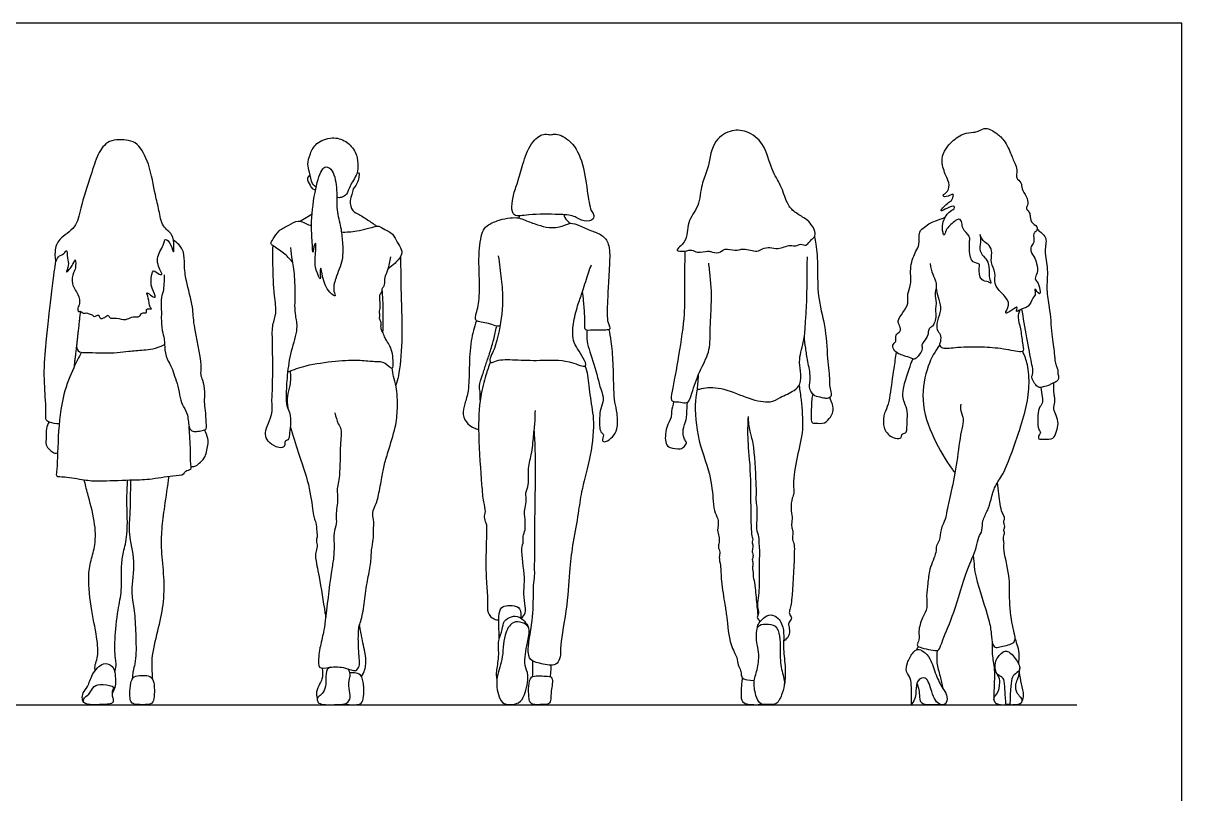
# Model space of a CAD drawing. Header units: millimetres. Extents: x 42.4 to 67, y 0.8 to 10.7.
# Drawn here: x 54.33 to 57.697, y 8.45 to 10.691 of the extents above; entities that cross this region are included whole.
import ezdxf

# ---------------------------------------------------------------- set-up
doc = ezdxf.new("R2010")
doc.units = ezdxf.units.MM
for name, color, linetype, true_color in [('AG-DIAGRAM', 7, 'Continuous', 0xfecc66), ('AG-PEOPLE', 7, 'Continuous', 0x66ccff), ('X-VPRT', 6, 'Continuous', 0xff00ff)]:
    doc.layers.add(name, color=color, linetype=linetype, true_color=true_color)

msp = doc.modelspace()

# ---------------------------------------------------------------- linework, layer by layer
at = {"layer": 'AG-DIAGRAM'}
msp.add_line((51.2959, 8.7096), (57.3919, 8.7096), dxfattribs=at)
at = {"layer": 'AG-PEOPLE'}
for points, knots in [([(56.2301, 10.0309), (56.2288, 10.035), (56.2629, 10.0548), (56.2557, 10.1142), (56.2967, 10.1572), (56.2985, 10.2236), (56.3216, 10.2631), (56.3292, 10.3447), (56.3823, 10.3818), (56.4334, 10.3796), (56.4867, 10.3418), (56.502, 10.2636), (56.5328, 10.2214), (56.5475, 10.1692), (56.5664, 10.1431), (56.599, 10.1254), (56.6173, 10.1115), (56.6324, 10.0862), (56.6303, 10.0696), (56.6233, 10.0641), (56.615, 10.0566), (56.6053, 10.0415), (56.5894, 10.0516), (56.5751, 10.0401), (56.5584, 10.0488), (56.5227, 10.0307), (56.5007, 10.0417), (56.4773, 10.0354), (56.4625, 10.0238), (56.4221, 10.0384), (56.3994, 10.0266), (56.3682, 10.0398), (56.3531, 10.0186), (56.3271, 10.0272), (56.3192, 10.0289), (56.288, 10.0212), (56.2728, 10.0341), (56.255, 10.027), (56.2311, 10.0275), (56.2301, 10.0309)], [0, 0, 0, 0, 0.321923, 0.749577, 1.176935, 1.623799, 2.011678, 2.511975, 2.944942, 3.335922, 3.776643, 4.274204, 4.689877, 5.099466, 5.420434, 5.75834, 6.036239, 6.337997, 6.556653, 6.717865, 6.912143, 7.131597, 7.349034, 7.570759, 7.802119, 8.146998, 8.422947, 8.689268, 8.92803, 9.282154, 9.568535, 9.871777, 10.134379, 10.408962, 10.582771, 10.891222, 11.12903, 11.384041, 11.654914, 11.654914, 11.654914, 11.654914]), ([(57.0911, 10.3737), (57.0833, 10.3728), (57.059, 10.3723), (57.0243, 10.3436), (57.0058, 10.3192), (56.9958, 10.2886), (57.0104, 10.2472), (57.0214, 10.2281), (57.0204, 10.2008), (56.9977, 10.1904), (57.0125, 10.1827), (57.0365, 10.2012), (57.0305, 10.1762), (57.0182, 10.1693), (57.0058, 10.1594), (56.991, 10.1394), (57.0159, 10.1538), (57.0368, 10.1621), (57.036, 10.1488), (57.0171, 10.1439), (56.9987, 10.109), (57.0017, 10.0846), (57.0065, 10.0696), (57.0117, 10.0919), (57.0213, 10.1015), (57.0494, 10.1282), (57.0596, 10.1096), (57.0568, 10.0925), (57.0816, 10.0725), (57.0799, 10.0571), (57.0784, 10.0287), (57.0846, 9.9933), (57.111, 9.9929), (57.1069, 9.9793), (57.1092, 9.9387), (57.1338, 9.9414), (57.1454, 9.9303), (57.1349, 9.9522), (57.1378, 9.9664), (57.1356, 9.9984), (57.1202, 10.012), (57.1047, 10.0344), (57.1149, 10.0575), (57.1074, 10.0854), (57.1183, 10.0547), (57.1387, 10.047), (57.1472, 10.0225), (57.1387, 9.9938), (57.1586, 9.966), (57.148, 9.9332), (57.1708, 9.9082), (57.1821, 9.8972), (57.2012, 9.8731), (57.176, 9.8404), (57.2031, 9.8555), (57.2226, 9.8713), (57.2123, 9.8477), (57.2285, 9.8609), (57.2531, 9.8629), (57.2622, 9.8926), (57.2741, 9.9018), (57.2653, 9.9277), (57.2855, 9.8953), (57.285, 9.9185), (57.2777, 9.9385), (57.2677, 9.9483), (57.2793, 9.9654), (57.2757, 9.9917), (57.268, 10.0124), (57.2581, 10.0233), (57.256, 10.0427), (57.2704, 10.0522), (57.2625, 10.081), (57.2755, 10.0852), (57.2784, 10.101), (57.2561, 10.1113), (57.2563, 10.1318), (57.2535, 10.143), (57.2417, 10.1516), (57.2518, 10.1656), (57.2462, 10.1879), (57.2293, 10.2081), (57.2332, 10.2281), (57.2128, 10.2398), (57.2185, 10.2558), (57.216, 10.2738), (57.2064, 10.2944), (57.2008, 10.3088), (57.1824, 10.3525), (57.1568, 10.3714), (57.1401, 10.3828), (57.1218, 10.3865), (57.105, 10.3763), (57.0966, 10.3743), (57.0911, 10.3737)], [0, 0, 0, 0, 0.314875, 0.695734, 1.012391, 1.329235, 1.700932, 1.975433, 2.25901, 2.498859, 2.671048, 2.935217, 3.152745, 3.372352, 3.615505, 3.832554, 4.087606, 4.343988, 4.490463, 4.729799, 5.081719, 5.375826, 5.537446, 5.759214, 6.001264, 6.323568, 6.532693, 6.769706, 7.07358, 7.288804, 7.598975, 7.925807, 8.172012, 8.361147, 8.700466, 8.961218, 9.124086, 9.351242, 9.589698, 9.900274, 10.160488, 10.441955, 10.736853, 10.96356, 11.213864, 11.48831, 11.761309, 12.066497, 12.385641, 12.706545, 13.020705, 13.258457, 13.558447, 13.842688, 14.098112, 14.334784, 14.526356, 14.721214, 15.007539, 15.307756, 15.533229, 15.738507, 15.987074, 16.182554, 16.464439, 16.657348, 16.896203, 17.191931, 17.459217, 17.678377, 17.911663, 18.13404, 18.419637, 18.606633, 18.803006, 19.067459, 19.31568, 19.509585, 19.703259, 19.916244, 20.184907, 20.474997, 20.716447, 20.965603, 21.181222, 21.426985, 21.693545, 21.925484, 22.313535, 22.639584, 22.893024, 23.13117, 23.376357, 23.593496, 23.593496, 23.593496, 23.593496]), ([(54.4251, 9.9988), (54.4231, 9.9986), (54.4199, 10.0319), (54.4317, 10.065), (54.4868, 10.096), (54.4946, 10.154), (54.527, 10.2485), (54.5442, 10.3076), (54.5757, 10.3549), (54.636, 10.3512), (54.665, 10.3415), (54.699, 10.2803), (54.7124, 10.1928), (54.7251, 10.1487), (54.7316, 10.0984), (54.7658, 10.0789), (54.7676, 10.0457), (54.7683, 10.0165), (54.7603, 10.0468), (54.7413, 10.0702), (54.739, 10.0416), (54.7112, 10.0084), (54.729, 9.9684), (54.7355, 9.9605), (54.7236, 9.9582), (54.7045, 9.9824), (54.7008, 9.9381), (54.7023, 9.9207), (54.7184, 9.8904), (54.7041, 9.8965), (54.6842, 9.913), (54.6961, 9.8901), (54.695, 9.8662), (54.7075, 9.8578), (54.6825, 9.8633), (54.6932, 9.8449), (54.672, 9.8519), (54.6705, 9.8349), (54.6481, 9.8389), (54.6331, 9.8304), (54.6214, 9.8284), (54.5945, 9.8357), (54.5815, 9.8312), (54.5772, 9.8459), (54.5678, 9.8339), (54.551, 9.8301), (54.5507, 9.8449), (54.5419, 9.8389), (54.5336, 9.8372), (54.5305, 9.8442), (54.5241, 9.8442), (54.5135, 9.8503), (54.504, 9.8451), (54.4964, 9.856), (54.4887, 9.8492), (54.4876, 9.8644), (54.4959, 9.8751), (54.4908, 9.9043), (54.4674, 9.9305), (54.4749, 9.9668), (54.4831, 9.9762), (54.4823, 10.0116), (54.4758, 9.9887), (54.4488, 9.9554), (54.4644, 9.9896), (54.4574, 10.0047), (54.4571, 10.0387), (54.4491, 10.0165), (54.4301, 10.0163), (54.4265, 9.9989), (54.4251, 9.9988)], [0, 0, 0, 0, 0.302258, 0.65577, 1.083782, 1.515975, 2.088955, 2.547217, 2.952913, 3.374132, 3.681423, 4.14629, 4.69028, 5.085588, 5.476423, 5.814523, 6.148875, 6.382094, 6.646838, 6.918018, 7.158804, 7.536806, 7.898321, 8.044666, 8.207061, 8.458355, 8.770487, 9.053776, 9.337225, 9.508249, 9.751048, 9.973938, 10.272152, 10.415978, 10.630672, 10.807733, 11.01489, 11.208039, 11.459463, 11.694781, 11.89145, 12.192527, 12.388657, 12.56078, 12.754051, 12.968026, 13.13833, 13.295797, 13.455624, 13.595243, 13.734215, 13.929015, 14.101551, 14.284806, 14.42031, 14.604119, 14.816534, 15.112981, 15.452879, 15.777537, 16.000658, 16.275741, 16.491279, 16.801337, 17.054512, 17.325248, 17.592717, 17.788905, 18.036435, 18.253537, 18.253537, 18.253537, 18.253537]), ([(55.1811, 10.2142), (55.1773, 10.217), (55.168, 10.2227), (55.1624, 10.2587), (55.1544, 10.2803), (55.1639, 10.3125), (55.1798, 10.3445), (55.2277, 10.362), (55.269, 10.3503), (55.2978, 10.3171), (55.3034, 10.2829), (55.3025, 10.252), (55.2776, 10.218), (55.2724, 10.1926), (55.2547, 10.1828), (55.2453, 10.1833), (55.2409, 10.1843)], [0, 0, 0, 0, 0.21766, 0.553555, 0.833058, 1.153878, 1.492072, 1.884398, 2.252229, 2.621204, 2.952452, 3.266673, 3.634383, 3.921993, 4.161932, 4.372147, 4.372147, 4.372147, 4.372147]), ([(55.8632, 10.3664), (55.8586, 10.3663), (55.8436, 10.3728), (55.805, 10.3478), (55.7833, 10.2885), (55.7697, 10.2352), (55.7545, 10.1955), (55.7482, 10.1594), (55.753, 10.1253), (55.8035, 10.1367), (55.8847, 10.1349), (55.9293, 10.1331), (55.9574, 10.1115), (55.9892, 10.1182), (55.9881, 10.1362), (55.9771, 10.1466), (55.9681, 10.2086), (55.9572, 10.2905), (55.922, 10.3536), (55.8751, 10.372), (55.8668, 10.3665), (55.8632, 10.3664)], [0, 0, 0, 0, 0.240725, 0.606012, 1.06351, 1.492181, 1.865499, 2.21006, 2.484908, 2.8483, 3.375176, 3.756479, 4.088143, 4.38057, 4.586025, 4.796368, 5.235924, 5.772616, 6.256177, 6.63347, 6.827504, 6.827504, 6.827504, 6.827504]), ([(55.2099, 10.2733), (55.205, 10.2731), (55.193, 10.2618), (55.1751, 10.1962), (55.1652, 10.1044), (55.1705, 10.0539), (55.171, 10.0132), (55.1745, 10.0463), (55.1826, 10.0562), (55.1775, 10.0054), (55.1774, 9.9783), (55.1978, 9.9324), (55.1906, 9.9734), (55.1963, 9.9833), (55.1982, 9.95), (55.2147, 9.9103), (55.2411, 9.8922), (55.2289, 9.9144), (55.2369, 9.9506), (55.2608, 10.0023), (55.2576, 10.0541), (55.254, 10.0976), (55.2384, 10.1487), (55.2432, 10.2033), (55.2337, 10.2615), (55.2155, 10.2735), (55.2099, 10.2733)], [0, 0, 0, 0, 0.231441, 0.700657, 1.261047, 1.693474, 1.957194, 2.222286, 2.356552, 2.716391, 3.072995, 3.371731, 3.662868, 3.797863, 4.082465, 4.488052, 4.738241, 4.951107, 5.303227, 5.737298, 6.145774, 6.524052, 6.935861, 7.368929, 7.802218, 8.068479, 8.068479, 8.068479, 8.068479]), ([(55.1639, 10.2475), (55.1544, 10.2438), (55.1554, 10.2335), (55.1659, 10.2159), (55.1694, 10.2086), (55.1793, 10.2055)], [0, 0, 0, 0, 0.2837468, 0.6829538, 0.956588, 0.956588, 0.956588, 0.956588]), ([(55.3003, 10.2571), (55.3071, 10.2562), (55.3059, 10.2438), (55.301, 10.2232), (55.2888, 10.2088)], [0, 0, 0, 0, 0.363552, 0.9452014, 0.9452014, 0.9452014, 0.9452014]), ([(55.2888, 10.2088), (55.2874, 10.2034), (55.2847, 10.192), (55.2797, 10.1812), (55.2798, 10.148), (55.303, 10.1364), (55.3305, 10.1196), (55.3479, 10.1073), (55.3565, 10.1007)], [0, 0, 0, 0, 0.234674, 0.437906, 0.746954, 1.027292, 1.35333, 1.679588, 1.679588, 1.679588, 1.679588]), ([(55.133, 10.1151), (55.1394, 10.1184), (55.1491, 10.1237), (55.1633, 10.1327), (55.1695, 10.1368)], [0, 0, 0, 0, 0.2653808, 0.4714645, 0.4714645, 0.4714645, 0.4714645]), ([(55.1117, 9.9971), (55.104, 10.0061), (55.0888, 10.0223), (55.057, 10.0428), (55.0468, 10.0507), (55.0578, 10.0643), (55.0721, 10.0903), (55.1013, 10.1017), (55.1286, 10.1203), (55.1484, 10.1089), (55.1617, 10.1036), (55.1678, 10.1015)], [0, 0, 0, 0, 0.340629, 0.691956, 0.867797, 1.084148, 1.394859, 1.717535, 2.031957, 2.307764, 2.498256, 2.498256, 2.498256, 2.498256]), ([(55.2546, 10.0838), (55.269, 10.0832), (55.3034, 10.0854), (55.3519, 10.1001), (55.3631, 10.1019), (55.3809, 10.0899), (55.406, 10.0797), (55.4154, 10.0535), (55.4308, 10.0336), (55.4301, 10.0131), (55.4093, 9.9917), (55.3975, 9.9815), (55.3908, 9.9768)], [3.201391, 3.201391, 3.201391, 3.201391, 3.515733, 3.942592, 4.124224, 4.379607, 4.675099, 4.971533, 5.25439, 5.498111, 5.804017, 6.086632, 6.086632, 6.086632, 6.086632]), ([(55.7155, 9.8104), (55.7032, 9.809), (55.6925, 9.8163), (55.6531, 9.8232), (55.6422, 9.8262), (55.6464, 9.849), (55.6543, 9.8703), (55.6573, 9.9387), (55.6513, 10.0231), (55.6633, 10.09), (55.6813, 10.1054), (55.7134, 10.1197), (55.7442, 10.1252), (55.7699, 10.126), (55.7889, 10.1172), (55.8248, 10.1043), (55.8571, 10.0944), (55.8962, 10.0985), (55.92, 10.1128), (55.9467, 10.1024), (55.9805, 10.0864), (56.0128, 10.0768), (56.0352, 10.0485), (56.034, 9.9949), (56.0295, 9.9252), (56.0277, 9.8768), (56.0249, 9.8222), (56.039, 9.8007), (56.0206, 9.7975), (55.9867, 9.7997), (55.9619, 9.7958), (55.9619, 9.8132), (55.9622, 9.8402), (55.9584, 9.8834), (55.9564, 9.9018), (55.9553, 9.9111)], [0, 0, 0, 0, 0.235293, 0.605402, 0.778679, 1.031599, 1.313928, 1.785061, 2.34258, 2.805015, 3.074671, 3.413807, 3.74503, 4.031224, 4.295047, 4.65129, 4.995562, 5.353824, 5.649448, 5.947193, 6.306743, 6.641429, 6.968675, 7.390722, 7.87827, 8.29542, 8.723711, 8.973618, 9.177539, 9.533962, 9.798076, 10.000796, 10.310378, 10.693732, 11.002429, 11.002429, 11.002429, 11.002429]), ([(55.7683, 10.1246), (55.7699, 10.126), (55.7718, 10.128), (55.7732, 10.1302), (55.7734, 10.1307)], [0, 0, 0, 0, 0.1429823, 0.1839046, 0.1839046, 0.1839046, 0.1839046]), ([(55.9007, 10.1341), (55.9016, 10.1311), (55.9034, 10.1252), (55.9133, 10.1131), (55.9195, 10.1089)], [0, 0, 0, 0, 0.1736563, 0.4463208, 0.4463208, 0.4463208, 0.4463208]), ([(56.9831, 9.9214), (56.9812, 9.9158), (56.9773, 9.9044), (56.9847, 9.8779), (56.9796, 9.8624), (56.9827, 9.8416), (56.9795, 9.8226), (56.9728, 9.8095), (56.9632, 9.8052), (56.9584, 9.7937), (56.9611, 9.7843), (56.947, 9.7652), (56.9392, 9.7552), (56.9458, 9.7439), (56.9316, 9.7225), (56.9194, 9.7114), (56.9097, 9.7176), (56.8892, 9.724), (56.8738, 9.729), (56.8573, 9.7399), (56.8558, 9.7593), (56.8694, 9.765), (56.8614, 9.7865), (56.8816, 9.7927), (56.8773, 9.8121), (56.8682, 9.8257), (56.8873, 9.85), (56.9037, 9.876), (56.8975, 9.9036), (56.9132, 9.932), (56.9039, 9.983), (56.9232, 10.0282), (56.9355, 10.0456), (56.9301, 10.0852), (56.9497, 10.0982), (56.9666, 10.1119), (56.9937, 10.1205), (57.009, 10.1265)], [0, 0, 0, 0, 0.240726, 0.533078, 0.763813, 1.022755, 1.275857, 1.488577, 1.669311, 1.859185, 2.033376, 2.308058, 2.504756, 2.688565, 2.973629, 3.193943, 3.372241, 3.636647, 3.873518, 4.12043, 4.34843, 4.54158, 4.779883, 5.006189, 5.237711, 5.456535, 5.759804, 6.077655, 6.367133, 6.681735, 7.092395, 7.48524, 7.750303, 8.091711, 8.351189, 8.616896, 8.99725, 8.99725, 8.99725, 8.99725]), ([(56.629, 10.0701), (56.6305, 10.0633), (56.6353, 10.038), (56.64, 9.9782), (56.6361, 9.8965), (56.6623, 9.8115), (56.6659, 9.7208), (56.6741, 9.655), (56.6724, 9.639), (56.6766, 9.6192), (56.6795, 9.6047), (56.6649, 9.5982), (56.6517, 9.6025), (56.6286, 9.6057), (56.6202, 9.618), (56.6126, 9.6329), (56.6197, 9.6629), (56.6095, 9.7075), (56.6035, 9.7457), (56.6008, 9.7691), (56.5998, 9.7806)], [0.199456, 0.199456, 0.199456, 0.199456, 0.37986, 0.852172, 1.367312, 1.901741, 2.455852, 2.905992, 3.130167, 3.382184, 3.587148, 3.78757, 4.003434, 4.271277, 4.483135, 4.705094, 5.013084, 5.399083, 5.755298, 6.090027, 6.090027, 6.090027, 6.090027]), ([(57.2762, 10.0922), (57.2799, 10.089), (57.2891, 10.0808), (57.3067, 10.0658), (57.2955, 10.0263), (57.3096, 9.9746), (57.3015, 9.9151), (57.313, 9.8643), (57.3183, 9.7878), (57.3263, 9.7333), (57.328, 9.7068), (57.3316, 9.6933), (57.337, 9.6828), (57.3357, 9.6742), (57.339, 9.6632), (57.3387, 9.6546), (57.331, 9.6465), (57.319, 9.6445), (57.3125, 9.6375), (57.2938, 9.6341), (57.2828, 9.6289), (57.271, 9.6392), (57.267, 9.6471), (57.2584, 9.6617), (57.2641, 9.671), (57.2642, 9.6828), (57.2594, 9.7066), (57.2455, 9.7766), (57.2363, 9.8348), (57.2322, 9.8598)], [11.018029, 11.018029, 11.018029, 11.018029, 11.177949, 11.455128, 11.803428, 12.228037, 12.668639, 13.086453, 13.594733, 14.026762, 14.315984, 14.527609, 14.719462, 14.888096, 15.080818, 15.245704, 15.429979, 15.625713, 15.801697, 16.049508, 16.245652, 16.455666, 16.636868, 16.863239, 17.042547, 17.230235, 17.505, 18.000096, 18.512559, 18.512559, 18.512559, 18.512559]), ([(54.7394, 9.9588), (54.7399, 9.9428), (54.738, 9.91), (54.7283, 9.8884), (54.7322, 9.85), (54.7304, 9.8338), (54.7331, 9.7974), (54.7398, 9.7735), (54.7409, 9.7565), (54.7419, 9.721), (54.7595, 9.6966), (54.7673, 9.671), (54.7778, 9.6439), (54.7842, 9.6102), (54.7907, 9.5806), (54.8093, 9.5579), (54.8093, 9.5186), (54.8189, 9.5044), (54.8341, 9.5034), (54.8494, 9.5065), (54.8646, 9.5103), (54.8611, 9.5305), (54.8604, 9.5648), (54.8553, 9.5894), (54.8595, 9.6189), (54.8527, 9.6521), (54.8443, 9.6698), (54.8514, 9.6985), (54.8233, 9.8156), (54.8249, 9.8621), (54.8023, 9.9422), (54.7976, 9.9857), (54.7986, 10.0256), (54.7835, 10.046), (54.772, 10.0566), (54.766, 10.0607)], [0, 0, 0, 0, 0.39711, 0.683346, 1.025393, 1.267241, 1.608658, 1.894285, 2.129896, 2.464516, 2.778138, 3.070572, 3.379762, 3.716084, 4.027483, 4.335775, 4.68858, 4.909063, 5.1208, 5.353763, 5.555296, 5.792824, 6.133205, 6.421464, 6.733215, 7.065244, 7.304894, 7.607362, 8.22573, 8.6459, 9.153695, 9.543496, 9.892642, 10.183245, 10.414962, 10.414962, 10.414962, 10.414962]), ([(55.1069, 10.0389), (55.1082, 10.0261), (55.1105, 9.999), (55.1208, 9.9478), (55.1179, 9.8699), (55.1198, 9.841), (55.1295, 9.8007), (55.106, 9.7368), (55.0966, 9.6689), (55.0932, 9.6097), (55.0942, 9.5778), (55.1064, 9.5593), (55.1071, 9.5214), (55.1032, 9.4959), (55.1022, 9.4783), (55.0876, 9.4765), (55.0925, 9.461), (55.0777, 9.4535), (55.0499, 9.4649), (55.034, 9.4848), (55.0328, 9.5072), (55.0464, 9.5357), (55.0548, 9.5637), (55.0524, 9.5852), (55.0531, 9.61), (55.0552, 9.6405), (55.0548, 9.7639), (55.0524, 9.8127), (55.0679, 9.8489), (55.0584, 9.9003), (55.0551, 9.9883), (55.0554, 10.0251), (55.0559, 10.0439)], [0, 0, 0, 0, 0.356099, 0.778707, 1.280769, 1.590252, 1.942638, 2.411865, 2.896168, 3.337464, 3.649791, 3.912164, 4.260467, 4.560871, 4.781704, 4.964348, 5.161664, 5.363069, 5.671076, 5.955317, 6.215454, 6.537095, 6.846142, 7.110758, 7.383045, 7.706611, 8.341928, 8.752948, 9.08863, 9.501037, 10.038333, 10.468845, 10.468845, 10.468845, 10.468845]), ([(55.0984, 9.6768), (55.116, 9.684), (55.1521, 9.6972), (55.2371, 9.7098), (55.3071, 9.7128), (55.3508, 9.7062), (55.381, 9.7091), (55.4092, 9.6715), (55.4034, 9.733), (55.3969, 9.7503), (55.386, 9.7674), (55.3801, 9.7779), (55.3744, 9.7944), (55.3703, 9.799), (55.3688, 9.8135), (55.3717, 9.8208), (55.364, 9.83), (55.367, 9.8412), (55.3645, 9.8542), (55.3676, 9.8618), (55.3674, 9.8788), (55.3646, 9.9038), (55.3743, 9.9095), (55.3716, 9.9218), (55.382, 9.9262), (55.3787, 9.9473), (55.3865, 9.9648), (55.3911, 9.9767), (55.3947, 9.992), (55.3973, 10.005), (55.3983, 10.0117)], [0, 0, 0, 0, 0.433046, 0.964432, 1.448886, 1.823576, 2.138756, 2.427727, 2.796772, 3.073489, 3.317618, 3.524478, 3.756418, 3.902262, 4.113277, 4.271117, 4.453786, 4.646905, 4.851039, 5.010199, 5.248421, 5.529352, 5.702946, 5.88363, 6.051038, 6.302956, 6.555806, 6.758475, 6.983266, 7.241268, 7.241268, 7.241268, 7.241268]), ([(55.4263, 10.0121), (55.4268, 9.9761), (55.4271, 9.9041), (55.4332, 9.7712), (55.4228, 9.6711), (55.4157, 9.6467), (55.4131, 9.6384)], [0, 0, 0, 0, 0.594877, 1.266838, 1.844023, 2.114868, 2.114868, 2.114868, 2.114868]), ([(55.7105, 10.014), (55.7139, 9.9917), (55.7188, 9.9456), (55.7261, 9.8831), (55.7135, 9.7862), (55.6958, 9.7346), (55.6841, 9.7148), (55.6886, 9.7002), (55.7076, 9.7141), (55.7627, 9.7121), (55.8309, 9.7092), (55.9121, 9.7146), (55.9599, 9.6889), (55.9672, 9.6999), (55.953, 9.7251), (55.9366, 9.7497), (55.9245, 9.7759), (55.9284, 9.8249), (55.9422, 9.8753), (55.9561, 9.9116), (55.9719, 9.9649), (55.9781, 9.9806), (55.9811, 9.9886)], [0, 0, 0, 0, 0.470754, 0.931306, 1.498885, 1.923155, 2.18699, 2.36015, 2.595167, 3.016276, 3.501703, 4.029654, 4.419477, 4.566946, 4.864416, 5.184454, 5.48389, 5.881797, 6.296061, 6.662335, 7.082293, 7.372413, 7.372413, 7.372413, 7.372413]), ([(56.2527, 10.0284), (56.2521, 9.9919), (56.2501, 9.9176), (56.2532, 9.8448), (56.2355, 9.7268), (56.2169, 9.6263), (56.2098, 9.5939), (56.2243, 9.5894), (56.2393, 9.5907), (56.2626, 9.5817), (56.2739, 9.6189), (56.2938, 9.6792), (56.3263, 9.7336), (56.3254, 9.7959), (56.3296, 9.8709), (56.3306, 9.9085), (56.3262, 9.9537), (56.3236, 9.9796), (56.322, 9.9928)], [0, 0, 0, 0, 0.59505, 1.083474, 1.709052, 2.293305, 2.581428, 2.768018, 2.995203, 3.243646, 3.560692, 4.024674, 4.472044, 4.921095, 5.411003, 5.763565, 6.139156, 6.498048, 6.498048, 6.498048, 6.498048]), ([(56.2917, 9.6682), (56.2906, 9.6592), (56.2907, 9.643), (56.2861, 9.6226), (56.3106, 9.6335), (56.3696, 9.6306), (56.4356, 9.598), (56.5011, 9.5848), (56.5285, 9.6031), (56.571, 9.6215), (56.59, 9.6403), (56.5904, 9.6805), (56.582, 9.7139), (56.6007, 9.7713), (56.6027, 9.8157), (56.6062, 9.8627), (56.6083, 9.9355), (56.6079, 9.9942), (56.609, 10.0113)], [0, 0, 0, 0, 0.296813, 0.507329, 0.745632, 1.181528, 1.683497, 2.130514, 2.451515, 2.833028, 3.118358, 3.462227, 3.800259, 4.233942, 4.613678, 5.004596, 5.48736, 5.89481, 5.89481, 5.89481, 5.89481]), ([(54.4346, 9.5261), (54.4252, 9.5251), (54.4068, 9.5299), (54.3942, 9.5368), (54.396, 9.5577), (54.395, 9.5977), (54.3883, 9.6797), (54.3976, 9.7755), (54.4046, 9.842), (54.4198, 9.9683), (54.4234, 9.9884), (54.4251, 9.9988)], [0, 0, 0, 0, 0.305055, 0.505499, 0.745333, 1.10515, 1.630313, 2.186743, 2.680297, 3.312208, 3.633662, 3.633662, 3.633662, 3.633662]), ([(56.965, 9.9917), (56.9669, 9.9812), (56.9715, 9.9604), (56.984, 9.9394), (56.9819, 9.9145), (56.9906, 9.8872), (56.9988, 9.8567), (56.9846, 9.8267), (56.9831, 9.7985), (56.9965, 9.7875), (56.9966, 9.7652), (56.9901, 9.7557), (57.0023, 9.7425), (57.0488, 9.7507), (57.1164, 9.7506), (57.1744, 9.7466), (57.2272, 9.7344), (57.2393, 9.7382), (57.234, 9.7634), (57.2298, 9.8017), (57.2195, 9.8346), (57.2242, 9.8505), (57.2269, 9.8578)], [0, 0, 0, 0, 0.324154, 0.60275, 0.88119, 1.188143, 1.504081, 1.833546, 2.124085, 2.352063, 2.61127, 2.791709, 2.990597, 3.373347, 3.85173, 4.305864, 4.716793, 4.879399, 5.146547, 5.515228, 5.847941, 6.123238, 6.123238, 6.123238, 6.123238]), ([(55.3727, 9.9118), (55.3737, 9.897), (55.3753, 9.8691), (55.3749, 9.8142), (55.3745, 9.8001), (55.3743, 9.7931)], [0, 0, 0, 0, 0.382659, 0.799822, 1.062755, 1.062755, 1.062755, 1.062755]), ([(55.6466, 9.8256), (55.6403, 9.8065), (55.6294, 9.7673), (55.6254, 9.6892), (55.6253, 9.6233), (55.6134, 9.5855), (55.6043, 9.5531), (55.6203, 9.5242), (55.639, 9.5147), (55.6485, 9.5106), (55.6533, 9.5092)], [0, 0, 0, 0, 0.44479, 0.953737, 1.419462, 1.776902, 2.1007, 2.415574, 2.674125, 2.896156, 2.896156, 2.896156, 2.896156]), ([(55.6579, 9.5944), (55.6582, 9.6029), (55.6586, 9.6204), (55.6533, 9.6367), (55.6654, 9.6692), (55.6747, 9.7015), (55.6867, 9.7341), (55.6973, 9.7716), (55.7031, 9.7963), (55.7057, 9.8088)], [0, 0, 0, 0, 0.289572, 0.523196, 0.852011, 1.19018, 1.52669, 1.883901, 2.23851, 2.23851, 2.23851, 2.23851]), ([(55.9679, 9.7982), (55.9673, 9.7874), (55.9655, 9.7641), (55.99, 9.6995), (56.0061, 9.6289), (56.0192, 9.5972), (56.006, 9.5691), (56.0049, 9.5442), (56.0035, 9.5012), (56.0206, 9.4955), (56.0083, 9.475), (56.0246, 9.4725), (56.0437, 9.4886), (56.0588, 9.5102), (56.0567, 9.557), (56.0485, 9.5892), (56.0459, 9.6277), (56.0448, 9.7023), (56.0399, 9.7628), (56.035, 9.7892), (56.0326, 9.8005)], [0, 0, 0, 0, 0.326663, 0.802963, 1.29768, 1.622244, 1.921492, 2.221604, 2.581782, 2.78347, 3.015527, 3.193219, 3.475288, 3.767944, 4.151951, 4.482881, 4.834265, 5.332531, 5.789905, 6.110368, 6.110368, 6.110368, 6.110368]), ([(54.4996, 9.734), (54.4912, 9.7193), (54.4752, 9.6878), (54.4425, 9.6085), (54.4303, 9.4951), (54.4287, 9.3902), (54.424, 9.372), (54.4536, 9.3731), (54.5091, 9.3621), (54.5505, 9.3587), (54.6406, 9.3639), (54.6947, 9.3631), (54.7611, 9.3763), (54.797, 9.3767), (54.7998, 9.3899), (54.8203, 9.3937), (54.8151, 9.4093), (54.8176, 9.4565), (54.8124, 9.5037), (54.812, 9.5185)], [0.004796, 0.004796, 0.004796, 0.004796, 0.418961, 0.951415, 1.602461, 2.193454, 2.390186, 2.672737, 3.115312, 3.506313, 4.051793, 4.498721, 4.982451, 5.309486, 5.496786, 5.732835, 5.931577, 6.349513, 6.781134, 6.781134, 6.781134, 6.781134]), ([(56.867, 9.734), (56.8643, 9.7182), (56.8591, 9.6882), (56.8494, 9.6109), (56.8423, 9.5766), (56.8287, 9.5504), (56.8288, 9.5146), (56.8427, 9.495), (56.8567, 9.4849), (56.8792, 9.4812), (56.8828, 9.4908), (56.8825, 9.4968), (56.8957, 9.4985), (56.8985, 9.512), (56.8976, 9.5348), (56.9016, 9.5615), (56.8899, 9.5877), (56.8845, 9.6071), (56.8882, 9.6381), (56.9041, 9.6854), (56.9112, 9.7047), (56.915, 9.7144)], [0, 0, 0, 0, 0.396791, 0.898933, 1.239366, 1.544316, 1.879629, 2.152442, 2.393607, 2.648712, 2.809284, 2.93536, 3.121306, 3.319663, 3.594788, 3.893433, 4.194694, 4.447363, 4.764578, 5.169479, 5.490405, 5.490405, 5.490405, 5.490405]), ([(57.0541, 9.5835), (57.0536, 9.5769), (57.0527, 9.5635), (57.0652, 9.5384), (57.0546, 9.5095), (57.045, 9.4251), (57.0305, 9.343), (57.0134, 9.2744), (57.0108, 9.2489), (56.9942, 9.2193), (56.9944, 9.1871), (56.9816, 9.1719), (56.9846, 9.1505), (56.9612, 9.1032), (56.9595, 9.0628), (56.9529, 9.026), (56.9594, 8.9911), (56.9417, 8.9626), (56.9299, 8.9246), (56.9355, 8.8988), (56.9246, 8.8832), (56.936, 8.8746), (56.9837, 8.8647), (56.9921, 8.8689), (57.0032, 8.9034), (57.0378, 8.9794), (57.068, 9.0983), (57.1011, 9.1629), (57.1043, 9.1966), (57.1192, 9.2161), (57.1152, 9.2459), (57.1343, 9.2744), (57.142, 9.3063), (57.153, 9.3479), (57.1816, 9.3808), (57.2189, 9.4894), (57.2444, 9.5655), (57.2549, 9.6346), (57.2508, 9.698), (57.2399, 9.7245), (57.2338, 9.7369)], [0, 0, 0, 0, 0.25518, 0.542263, 0.850151, 1.373171, 1.91855, 2.389529, 2.676196, 3.003138, 3.324587, 3.564004, 3.818134, 4.228436, 4.599483, 4.946808, 5.277613, 5.60537, 5.964991, 6.256106, 6.476398, 6.668515, 7.067091, 7.226487, 7.543092, 8.076574, 8.722625, 9.207177, 9.526476, 9.796969, 10.098998, 10.427818, 10.759084, 11.122516, 11.499958, 12.108832, 12.635247, 13.110227, 13.560981, 13.929942, 13.929942, 13.929942, 13.929942]), ([(56.9929, 9.7544), (56.9793, 9.7362), (56.9555, 9.6956), (56.9351, 9.5911), (56.973, 9.4815), (57.0128, 9.4171), (57.031, 9.3912), (57.0375, 9.3844)], [0, 0, 0, 0, 0.457601, 1.004344, 1.607461, 2.224808, 2.260887, 2.260887, 2.260887, 2.260887]), ([(55.6876, 9.7059), (55.6826, 9.6932), (55.6732, 9.6664), (55.6557, 9.6007), (55.6505, 9.4955), (55.6621, 9.353), (55.6653, 9.3017), (55.6746, 9.2715), (55.6667, 9.2549), (55.6753, 9.2377), (55.677, 9.2224), (55.6731, 9.1252), (55.6757, 9.0643), (55.6811, 9.0097), (55.6758, 8.9776), (55.6967, 8.9567), (55.7075, 8.9562), (55.7122, 8.9565)], [0, 0, 0, 0, 0.366546, 0.826535, 1.428977, 2.116601, 2.527611, 2.83196, 3.066452, 3.299269, 3.524386, 4.079269, 4.553461, 4.968321, 5.287416, 5.577607, 5.784326, 5.784326, 5.784326, 5.784326]), ([(55.1056, 9.6797), (55.1068, 9.6658), (55.1067, 9.6373), (55.0953, 9.6076), (55.0969, 9.5831), (55.0989, 9.5714)], [0, 0, 0, 0, 0.370822, 0.693195, 1.034414, 1.034414, 1.034414, 1.034414]), ([(55.2355, 9.5581), (55.2379, 9.5473), (55.244, 9.5255), (55.257, 9.5099), (55.2491, 9.4616), (55.2524, 9.3777), (55.2392, 9.334), (55.2464, 9.3085), (55.2363, 9.2602), (55.2425, 9.2373), (55.2308, 9.2074), (55.2341, 9.1785), (55.2319, 9.1294), (55.2233, 9.0939), (55.2079, 8.9519), (55.2033, 8.9229), (55.1918, 8.8755), (55.1885, 8.8514), (55.1885, 8.8415), (55.1854, 8.8109), (55.2227, 8.8207), (55.265, 8.8196), (55.2967, 8.8031), (55.3075, 8.823), (55.3068, 8.8399), (55.3026, 8.8957), (55.3047, 8.9386), (55.3136, 8.9575), (55.323, 9.0124), (55.3286, 9.0689), (55.3413, 9.1173), (55.3407, 9.159), (55.3484, 9.19), (55.3465, 9.2132), (55.3503, 9.2487), (55.342, 9.2666), (55.3568, 9.296), (55.3618, 9.3137), (55.3716, 9.366), (55.3781, 9.404), (55.3904, 9.4464), (55.4132, 9.5169), (55.4184, 9.5685), (55.4165, 9.6338), (55.4055, 9.6626), (55.403, 9.6796), (55.4018, 9.6876)], [0, 0, 0, 0, 0.330453, 0.574461, 0.962718, 1.499079, 1.876208, 2.166497, 2.560399, 2.84171, 3.150768, 3.465015, 3.850077, 4.224055, 4.89614, 5.23406, 5.624368, 5.901684, 6.089884, 6.358059, 6.666963, 7.05812, 7.372881, 7.601609, 7.839048, 8.269729, 8.644408, 8.901313, 9.320867, 9.763571, 10.167209, 10.536641, 10.852765, 11.133377, 11.468207, 11.719659, 12.030226, 12.287663, 12.698201, 13.059398, 13.438972, 13.927685, 14.353608, 14.809437, 15.126706, 15.408665, 15.408665, 15.408665, 15.408665]), ([(55.9623, 9.6942), (55.9652, 9.685), (55.9717, 9.6663), (55.9767, 9.5981), (55.9921, 9.5299), (55.9777, 9.4203), (55.9503, 9.3294), (55.9438, 9.2663), (55.9268, 9.1818), (55.917, 9.1048), (55.9128, 9.002), (55.8895, 8.8851), (55.8923, 8.8558), (55.8861, 8.8318), (55.8674, 8.8204), (55.831, 8.8295), (55.8022, 8.8379), (55.7976, 8.8562), (55.7966, 8.8709), (55.798, 8.8783)], [0, 0, 0, 0, 0.297673, 0.743826, 1.214604, 1.794181, 2.334589, 2.774971, 3.281619, 3.768468, 4.343708, 4.942283, 5.238175, 5.494314, 5.743028, 6.117784, 6.276402, 6.653519, 6.925149, 6.925149, 6.925149, 6.925149]), ([(56.5844, 9.6374), (56.5867, 9.6232), (56.5905, 9.5944), (56.5991, 9.5067), (56.5779, 9.4332), (56.5652, 9.3536), (56.5712, 9.3244), (56.5634, 9.3101), (56.5591, 9.2786), (56.5663, 9.2557), (56.5618, 9.2349), (56.5636, 9.2204), (56.5681, 9.2139), (56.5632, 9.1938), (56.5703, 9.1766), (56.5715, 9.1539), (56.5652, 9.029), (56.5596, 8.9884), (56.5535, 8.9743), (56.5673, 8.9616), (56.5529, 8.9495), (56.5545, 8.9383), (56.5576, 8.9224), (56.5542, 8.9076), (56.5457, 8.8983), (56.5395, 8.894)], [0, 0, 0, 0, 0.374059, 0.896377, 1.411038, 1.916577, 2.210677, 2.431807, 2.746888, 3.027891, 3.287335, 3.497153, 3.650379, 3.899712, 4.134792, 4.407576, 5.045809, 5.418154, 5.615581, 5.827793, 6.04441, 6.230518, 6.456819, 6.678923, 6.906984, 6.906984, 6.906984, 6.906984]), ([(57.2869, 9.6314), (57.289, 9.6226), (57.2905, 9.6053), (57.2943, 9.5848), (57.2782, 9.572), (57.2791, 9.5424), (57.2767, 9.5215), (57.2824, 9.5068), (57.2874, 9.4998), (57.2803, 9.4933), (57.279, 9.4787), (57.2975, 9.4834), (57.3253, 9.4789), (57.3328, 9.5053), (57.3393, 9.526), (57.332, 9.5506), (57.3226, 9.5688), (57.3282, 9.5886), (57.3278, 9.6016), (57.3248, 9.6139), (57.325, 9.633), (57.3249, 9.6413), (57.325, 9.6455)], [0, 0, 0, 0, 0.297903, 0.546124, 0.787023, 1.092059, 1.360166, 1.582793, 1.733068, 1.901279, 2.082848, 2.305937, 2.595207, 2.868536, 3.139166, 3.422875, 3.68072, 3.933076, 4.137072, 4.340991, 4.58925, 4.793778, 4.793778, 4.793778, 4.793778]), ([(56.2894, 9.6275), (56.2872, 9.6202), (56.2809, 9.5961), (56.284, 9.4854), (56.3281, 9.3852), (56.3346, 9.3038), (56.3384, 9.267), (56.3531, 9.2455), (56.3452, 9.2167), (56.3527, 9.2001), (56.3532, 9.1808), (56.3479, 9.168), (56.3561, 9.1528), (56.3507, 9.1374), (56.3574, 9.1124), (56.3573, 9.0685), (56.3689, 8.9993), (56.3749, 8.9654), (56.3813, 8.8828), (56.4057, 8.8491), (56.4049, 8.8247), (56.4166, 8.8102), (56.4151, 8.7945), (56.4234, 8.7821), (56.4374, 8.781), (56.4544, 8.7798)], [0.079047, 0.079047, 0.079047, 0.079047, 0.315172, 0.892827, 1.488952, 1.976176, 2.300905, 2.572021, 2.857851, 3.092386, 3.327408, 3.52655, 3.742848, 3.95549, 4.223952, 4.59435, 5.047726, 5.386107, 5.876619, 6.232847, 6.488065, 6.719505, 6.928904, 7.127057, 7.393148, 7.393148, 7.393148, 7.393148]), ([(56.6247, 9.6121), (56.6233, 9.6066), (56.62, 9.596), (56.62, 9.552), (56.619, 9.5278), (56.6336, 9.5286), (56.6602, 9.5247), (56.676, 9.5459), (56.6847, 9.5599), (56.6827, 9.5826), (56.6771, 9.5941), (56.674, 9.603)], [0, 0, 0, 0, 0.232841, 0.614789, 0.87071, 1.058811, 1.345997, 1.624363, 1.854694, 2.124242, 2.339638, 2.339638, 2.339638, 2.339638]), ([(55.7763, 8.961), (55.7824, 8.9647), (55.7917, 8.9764), (55.7874, 9.0042), (55.7833, 9.042), (55.7899, 9.0776), (55.774, 9.1633), (55.7851, 9.1816), (55.7806, 9.2007), (55.7912, 9.2173), (55.7872, 9.2567), (55.7861, 9.2764), (55.7938, 9.299), (55.7878, 9.3264), (55.8011, 9.3494), (55.7952, 9.3983), (55.8094, 9.4409), (55.8131, 9.4959), (55.8164, 9.5173), (55.818, 9.549), (55.8181, 9.5644)], [0.223671, 0.223671, 0.223671, 0.223671, 0.471258, 0.771139, 1.117385, 1.479096, 2.005257, 2.263561, 2.496278, 2.746737, 3.102688, 3.362359, 3.635761, 3.930488, 4.217762, 4.609301, 5.006909, 5.422519, 5.698277, 6.088654, 6.088654, 6.088654, 6.088654]), ([(56.22, 9.5911), (56.2175, 9.5814), (56.213, 9.5617), (56.2146, 9.5441), (56.1958, 9.5171), (56.194, 9.4676), (56.2088, 9.456), (56.2386, 9.4512), (56.2511, 9.4587), (56.2535, 9.4653), (56.2602, 9.4704), (56.2516, 9.4785), (56.2486, 9.4908), (56.2455, 9.5097), (56.2577, 9.5387), (56.2579, 9.5559), (56.2598, 9.5777), (56.26, 9.5885)], [0, 0, 0, 0, 0.311075, 0.542839, 0.865864, 1.252584, 1.484518, 1.790325, 1.996171, 2.143315, 2.285342, 2.459151, 2.661475, 2.909417, 3.221104, 3.462828, 3.785331, 3.785331, 3.785331, 3.785331]), ([(54.4049, 9.5315), (54.4013, 9.5254), (54.3948, 9.512), (54.3982, 9.4866), (54.3935, 9.4648), (54.4065, 9.4505), (54.4181, 9.4404), (54.4262, 9.4408), (54.4298, 9.4415)], [0, 0, 0, 0, 0.264175, 0.552682, 0.815702, 1.057819, 1.278623, 1.467674, 1.467674, 1.467674, 1.467674]), ([(56.4362, 9.5477), (56.4352, 9.5245), (56.4334, 9.4728), (56.4462, 9.3855), (56.4421, 9.2023), (56.4513, 9.1911), (56.4465, 9.1834), (56.4518, 9.1713), (56.4487, 9.1637), (56.448, 9.1507), (56.4525, 9.1441), (56.4472, 9.1303), (56.4506, 9.1237), (56.4496, 9.1127), (56.4486, 9.1031), (56.4523, 9.093), (56.4498, 9.0833), (56.453, 9.0754), (56.4577, 9.0459), (56.4609, 9.0052), (56.4637, 8.9783), (56.4647, 8.9701)], [0, 0, 0, 0, 0.451005, 0.996126, 1.711702, 1.886144, 2.030075, 2.218392, 2.374441, 2.562507, 2.713579, 2.910386, 3.055534, 3.230746, 3.400152, 3.575136, 3.738733, 3.889252, 4.175708, 4.571939, 4.746115, 4.746115, 4.746115, 4.746115]), ([(56.4362, 9.5477), (56.4369, 9.5334), (56.4397, 9.5023), (56.4535, 9.4714), (56.4584, 9.356), (56.4605, 9.327), (56.4578, 9.3039), (56.4631, 9.2843), (56.4609, 9.2388), (56.4601, 9.2159), (56.4693, 9.1931), (56.4663, 9.1813), (56.4712, 9.158), (56.4663, 9.1169), (56.4717, 9.0522), (56.4605, 8.9962), (56.4693, 8.9761), (56.46, 8.9634), (56.4664, 8.9569), (56.4719, 8.9521)], [0, 0, 0, 0, 0.372561, 0.719373, 1.32314, 1.64153, 1.896719, 2.156004, 2.535691, 2.81848, 3.087412, 3.279966, 3.545157, 3.910544, 4.37864, 4.804974, 5.054419, 5.254841, 5.439994, 5.439994, 5.439994, 5.439994]), ([(54.8177, 9.4022), (54.8213, 9.4015), (54.8296, 9.4008), (54.8419, 9.4126), (54.8594, 9.4245), (54.8671, 9.4642), (54.8678, 9.4827), (54.8614, 9.501), (54.8565, 9.5086)], [0, 0, 0, 0, 0.190346, 0.417627, 0.680094, 1.034057, 1.28846, 1.587052, 1.587052, 1.587052, 1.587052]), ([(55.1059, 9.5185), (55.1136, 9.4934), (55.1281, 9.4426), (55.1611, 9.3538), (55.1714, 9.275), (55.1747, 9.2526), (55.181, 9.2389), (55.1828, 9.2137), (55.1848, 9.1969), (55.18, 9.1853), (55.1863, 9.1695), (55.1787, 9.1513), (55.1789, 9.1349), (55.1907, 9.0787), (55.203, 9.0016), (55.2082, 8.968), (55.2089, 8.9638)], [0, 0, 0, 0, 0.491376, 1.041481, 1.529283, 1.780725, 1.990627, 2.268019, 2.495844, 2.683222, 2.903049, 3.140713, 3.354662, 3.768091, 4.337618, 4.422607, 4.422607, 4.422607, 4.422607]), ([(55.798, 8.8783), (55.7987, 8.885), (55.7998, 8.8994), (55.8145, 8.9769), (55.8108, 9.0531), (55.8172, 9.0828), (55.8152, 9.1078), (55.8171, 9.1376), (55.8167, 9.2626), (55.8182, 9.3168), (55.8189, 9.4528), (55.8166, 9.4841), (55.815, 9.5093)], [0, 0, 0, 0, 0.248758, 0.738104, 1.23018, 1.528604, 1.787692, 2.09526, 2.698645, 3.149659, 3.775379, 4.166856, 4.166856, 4.166856, 4.166856]), ([(54.5391, 8.8091), (54.5384, 8.8147), (54.5377, 8.827), (54.5484, 8.8465), (54.546, 8.8998), (54.5276, 8.9826), (54.5166, 9.078), (54.526, 9.1284), (54.5412, 9.1754), (54.5396, 9.2429), (54.5169, 9.3218), (54.5105, 9.3496), (54.5071, 9.3633)], [0, 0, 0, 0, 0.235562, 0.494837, 0.899734, 1.441456, 2.002917, 2.40777, 2.800257, 3.273679, 3.790912, 4.164073, 4.164073, 4.164073, 4.164073]), ([(54.5959, 8.8043), (54.5981, 8.8104), (54.6006, 8.8236), (54.5986, 8.8381), (54.5954, 8.8668), (54.596, 8.9007), (54.6042, 8.9872), (54.6181, 9.0396), (54.6138, 9.1126), (54.6206, 9.1538), (54.6356, 9.2055), (54.6297, 9.3007), (54.6322, 9.3429), (54.6332, 9.3628)], [0, 0, 0, 0, 0.251512, 0.472219, 0.768366, 1.110391, 1.63721, 2.076195, 2.555043, 2.923119, 3.338956, 3.902239, 4.331946, 4.331946, 4.331946, 4.331946]), ([(54.6416, 9.3631), (54.6409, 9.3285), (54.6409, 9.2595), (54.6342, 9.2058), (54.6573, 9.1259), (54.6411, 9.0404), (54.6531, 8.9895), (54.6568, 8.9256), (54.6587, 8.8541), (54.6537, 8.8233), (54.6479, 8.8054), (54.6476, 8.7942), (54.6478, 8.7864)], [0.018159, 0.018159, 0.018159, 0.018159, 0.542204, 0.93281, 1.405773, 1.892986, 2.269188, 2.693019, 3.139486, 3.430087, 3.663627, 3.831123, 3.831123, 3.831123, 3.831123]), ([(54.7054, 8.7841), (54.7053, 8.7949), (54.7052, 8.8097), (54.7018, 8.8459), (54.7214, 8.9265), (54.7392, 8.9987), (54.7405, 9.0803), (54.7309, 9.1571), (54.7322, 9.2206), (54.7414, 9.2865), (54.7495, 9.3446), (54.7541, 9.3738)], [0.074265, 0.074265, 0.074265, 0.074265, 0.251794, 0.575454, 1.054048, 1.516967, 1.989145, 2.452816, 2.867742, 3.29802, 3.787844, 3.787844, 3.787844, 3.787844]), ([(57.0907, 9.144), (57.0932, 9.1159), (57.0931, 9.0863), (57.1374, 8.9581), (57.1429, 8.9189), (57.1451, 8.8848), (57.1569, 8.8727), (57.1721, 8.8809), (57.2138, 8.8847), (57.212, 8.9134), (57.2023, 8.9415), (57.194, 9.0238), (57.1992, 9.08), (57.1761, 9.1625), (57.1816, 9.181), (57.1758, 9.1934), (57.1835, 9.2074), (57.1775, 9.2187), (57.1848, 9.2273), (57.1766, 9.2424), (57.185, 9.2504), (57.1724, 9.2695), (57.1694, 9.2927), (57.1626, 9.3339), (57.161, 9.3556)], [3.369348, 3.369348, 3.369348, 3.369348, 3.80537, 4.424721, 4.78641, 5.091521, 5.290551, 5.518429, 5.863683, 6.112573, 6.418131, 6.90561, 7.344482, 7.838309, 8.068453, 8.255964, 8.465651, 8.647266, 8.816613, 9.025762, 9.189261, 9.429054, 9.707548, 10.120914, 10.120914, 10.120914, 10.120914]), ([(55.7066, 8.7857), (55.7059, 8.7926), (55.7039, 8.8071), (55.7147, 8.8498), (55.7077, 8.8957), (55.7239, 8.9265), (55.724, 8.9543), (55.7489, 8.9668), (55.7723, 8.9687), (55.7931, 8.9468), (55.798, 8.9341)], [0, 0, 0, 0, 0.261499, 0.637473, 1.028378, 1.36031, 1.64705, 1.928505, 2.197037, 2.562749, 2.562749, 2.562749, 2.562749]), ([(56.4634, 8.9326), (56.4639, 8.9377), (56.4672, 8.9486), (56.4772, 8.9566), (56.4954, 8.9758), (56.5282, 8.9637), (56.5412, 8.926), (56.5392, 8.8936), (56.5388, 8.8631), (56.5465, 8.8074), (56.5433, 8.779), (56.5413, 8.7645)], [0, 0, 0, 0, 0.224555, 0.429528, 0.703982, 1.00938, 1.359359, 1.680449, 1.995248, 2.417252, 2.794022, 2.794022, 2.794022, 2.794022]), ([(55.3128, 8.792), (55.3218, 8.8043), (55.327, 8.83), (55.3244, 8.8599), (55.3123, 8.9091), (55.3124, 8.9133), (55.3075, 8.9427)], [0.11243, 0.11243, 0.11243, 0.11243, 0.449333, 0.805216, 1.220817, 1.368406, 1.368406, 1.368406, 1.368406]), ([(55.733, 8.7109), (55.7243, 8.713), (55.7114, 8.7259), (55.7002, 8.7864), (55.7255, 8.8393), (55.7241, 8.9103), (55.7494, 8.9532), (55.781, 8.9502), (55.806, 8.9335), (55.7939, 8.8887), (55.7893, 8.8578), (55.7858, 8.8226), (55.8016, 8.7959), (55.7879, 8.7379), (55.7735, 8.7119), (55.7435, 8.7083), (55.733, 8.7109)], [0, 0, 0, 0, 0.285303, 0.718042, 1.160579, 1.643269, 2.019209, 2.316666, 2.601996, 2.972011, 3.305696, 3.632497, 3.946599, 4.377784, 4.687993, 5.034992, 5.034992, 5.034992, 5.034992]), ([(56.4878, 8.9438), (56.4786, 8.9437), (56.4565, 8.9414), (56.4621, 8.8815), (56.4696, 8.8567), (56.4639, 8.8093), (56.4498, 8.7756), (56.4589, 8.7319), (56.4718, 8.7082), (56.4971, 8.7106), (56.5215, 8.7078), (56.5364, 8.7439), (56.5456, 8.7747), (56.5295, 8.8191), (56.5291, 8.8711), (56.5302, 8.9074), (56.5184, 8.9422), (56.4976, 8.9439), (56.4878, 8.9438)], [0, 0, 0, 0, 0.28134, 0.687369, 0.996094, 1.375185, 1.723207, 2.100184, 2.386768, 2.655475, 2.914548, 3.259482, 3.58766, 3.970271, 4.381513, 4.729541, 5.048796, 5.346791, 5.346791, 5.346791, 5.346791]), ([(57.1456, 8.8926), (57.1457, 8.8813), (57.144, 8.8535), (57.1546, 8.8127), (57.15, 8.7446), (57.1498, 8.7187), (57.1616, 8.7096), (57.1893, 8.7091), (57.204, 8.7096), (57.2059, 8.7097), (57.2173, 8.7096), (57.2276, 8.7115), (57.2352, 8.7203), (57.2303, 8.7288), (57.2273, 8.7314), (57.2262, 8.7329), (57.2239, 8.7362), (57.2169, 8.7435), (57.2093, 8.7704), (57.2251, 8.7921), (57.2256, 8.8156)], [0.254676, 0.254676, 0.254676, 0.254676, 0.581057, 0.958741, 1.424282, 1.695878, 1.890593, 2.246051, 2.302314, 2.302314, 2.302314, 2.688641, 2.848281, 3.045633, 3.045633, 3.045633, 3.179643, 3.35512, 3.674129, 3.999866, 3.999866, 3.999866, 3.999866]), ([(56.9109, 8.7112), (56.922, 8.7238), (56.9246, 8.7486), (56.9247, 8.7803), (56.9563, 8.7964), (56.9704, 8.7457), (56.9783, 8.7231), (56.9945, 8.7064), (57.0165, 8.7132), (57.0144, 8.7399), (57.0002, 8.7581), (56.9807, 8.7962), (56.968, 8.8431), (56.947, 8.8646), (56.9288, 8.8732), (56.9127, 8.8599), (56.8981, 8.8315), (56.8933, 8.8055), (56.9106, 8.7855), (56.9105, 8.7598), (56.9122, 8.7276), (56.9109, 8.7112)], [0, 0, 0, 0, 0.35472, 0.679785, 0.954089, 1.342657, 1.649748, 1.913689, 2.157239, 2.434178, 2.718103, 3.103014, 3.516032, 3.833273, 4.074705, 4.323822, 4.658979, 4.952617, 5.236391, 5.532937, 5.937292, 5.937292, 5.937292, 5.937292]), ([(56.9263, 8.8692), (56.9271, 8.8711), (56.929, 8.875), (56.9305, 8.8775), (56.9314, 8.8788)], [0, 0, 0, 0, 0.1447939, 0.2665287, 0.2665287, 0.2665287, 0.2665287]), ([(56.9862, 8.8668), (56.9844, 8.855), (56.9827, 8.8309), (56.9948, 8.7922), (56.9995, 8.7686), (57.0022, 8.7567)], [0, 0, 0, 0, 0.341922, 0.703738, 1.049565, 1.049565, 1.049565, 1.049565]), ([(57.2028, 8.7847), (57.2047, 8.792), (57.2105, 8.7991), (57.2331, 8.8116), (57.2115, 8.8482), (57.184, 8.875), (57.1604, 8.8461), (57.1538, 8.833), (57.153, 8.8006), (57.1658, 8.7941), (57.1743, 8.7893), (57.1818, 8.784), (57.182, 8.7518), (57.1849, 8.7245), (57.1854, 8.7098), (57.1894, 8.7098), (57.1934, 8.7098), (57.1974, 8.7098), (57.1971, 8.725), (57.1988, 8.7554), (57.2008, 8.7774), (57.2028, 8.7847)], [0.705462, 0.705462, 0.705462, 0.705462, 1.079457, 1.453451, 1.757146, 2.037846, 2.303122, 2.505856, 2.770047, 2.982736, 2.982736, 3.144023, 3.401775, 3.716218, 3.716218, 3.716218, 3.885633, 3.885633, 3.885633, 4.259628, 4.633622, 4.633622, 4.633622, 4.633622]), ([(57.2193, 8.8797), (57.2218, 8.8708), (57.2245, 8.8524), (57.223, 8.837), (57.2216, 8.8294)], [0.4853469, 0.4853469, 0.4853469, 0.4853469, 0.7860585, 1.0611885, 1.0611885, 1.0611885, 1.0611885]), ([(54.584, 8.8241), (54.5785, 8.828), (54.5592, 8.8343), (54.5275, 8.7978), (54.5197, 8.7627), (54.5024, 8.745), (54.5007, 8.7264), (54.5067, 8.7091), (54.5456, 8.7094), (54.5857, 8.7106), (54.5945, 8.7199), (54.5841, 8.7417), (54.5985, 8.7559), (54.5981, 8.7857), (54.5965, 8.8083), (54.5898, 8.8199), (54.584, 8.8241)], [0, 0, 0, 0, 0.247824, 0.619636, 0.970981, 1.24544, 1.486141, 1.710039, 2.057875, 2.422849, 2.592778, 2.850391, 3.094291, 3.401567, 3.671065, 3.933519, 3.933519, 3.933519, 3.933519]), ([(55.8095, 8.7905), (55.8111, 8.7979), (55.8109, 8.8127), (55.8108, 8.8224), (55.8108, 8.8363)], [0, 0, 0, 0, 0.3012959, 0.5392656, 0.5392656, 0.5392656, 0.5392656]), ([(55.8624, 8.7905), (55.8625, 8.7975), (55.8638, 8.8067), (55.8638, 8.8181), (55.8634, 8.8243)], [0.0360796, 0.0360796, 0.0360796, 0.0360796, 0.2134681, 0.4513805, 0.4513805, 0.4513805, 0.4513805]), ([(54.6481, 8.787), (54.6457, 8.7835), (54.6404, 8.7653), (54.64, 8.7432), (54.64, 8.7185), (54.6529, 8.7092), (54.6852, 8.7096), (54.7058, 8.7102), (54.7114, 8.7346), (54.7109, 8.7601), (54.7106, 8.7685), (54.7047, 8.7897), (54.6877, 8.7956), (54.6686, 8.7943), (54.6527, 8.7935), (54.6481, 8.787)], [0, 0, 0, 0, 0.132091, 0.455682, 0.720497, 0.920233, 1.238141, 1.477175, 1.715515, 2.000394, 2.236469, 2.36193, 2.590789, 2.84567, 3.094004, 3.094004, 3.094004, 3.094004]), ([(55.1848, 8.7277), (55.183, 8.7342), (55.1809, 8.7479), (55.192, 8.7706), (55.2004, 8.7838), (55.2017, 8.8058), (55.1994, 8.8159)], [0, 0, 0, 0, 0.257355, 0.537001, 0.766991, 1.087411, 1.087411, 1.087411, 1.087411]), ([(55.2237, 8.8188), (55.2198, 8.8171), (55.2096, 8.8133), (55.2095, 8.7827), (55.2089, 8.757), (55.1961, 8.7367), (55.185, 8.7324), (55.1834, 8.7205), (55.1925, 8.7083), (55.2418, 8.7102), (55.2702, 8.7103), (55.2837, 8.7305), (55.2747, 8.7565), (55.2772, 8.7854), (55.282, 8.7983), (55.2771, 8.8094), (55.2738, 8.8136)], [0, 0, 0, 0, 0.204318, 0.507043, 0.80565, 1.079165, 1.293682, 1.474552, 1.659157, 2.058447, 2.366353, 2.615466, 2.913274, 3.219211, 3.428304, 3.659013, 3.659013, 3.659013, 3.659013]), ([(55.262, 8.7115), (55.2704, 8.7093), (55.2939, 8.7096), (55.3144, 8.7102), (55.32, 8.7346), (55.3195, 8.7601), (55.3193, 8.7685), (55.3133, 8.7973), (55.2978, 8.8026), (55.2866, 8.8024), (55.2795, 8.8021)], [0.925247, 0.925247, 0.925247, 0.925247, 1.238141, 1.477175, 1.715515, 2.000394, 2.236469, 2.36193, 2.590789, 2.790671, 2.790671, 2.790671, 2.790671]), ([(55.8023, 8.7181), (55.804, 8.7148), (55.8108, 8.7083), (55.8389, 8.7106), (55.8586, 8.7093), (55.8645, 8.7267), (55.8621, 8.7481), (55.8733, 8.7923), (55.8471, 8.7927), (55.8266, 8.7934), (55.8038, 8.7933), (55.7975, 8.7628), (55.7989, 8.734), (55.8004, 8.7219), (55.8023, 8.7181)], [0, 0, 0, 0, 0.18256, 0.487748, 0.732447, 0.940058, 1.211033, 1.550837, 1.796193, 2.070014, 2.312851, 2.594212, 2.901993, 3.114843, 3.114843, 3.114843, 3.114843]), ([(56.42, 8.788), (56.4191, 8.7839), (56.417, 8.7753), (56.4167, 8.7505), (56.4142, 8.7209), (56.4315, 8.71), (56.4493, 8.7096), (56.4679, 8.7097), (56.4724, 8.7106), (56.4752, 8.7117)], [0, 0, 0, 0, 0.191969, 0.463399, 0.746742, 0.987144, 1.237759, 1.237759, 1.395965, 1.395965, 1.395965, 1.395965]), ([(57.1508, 8.7236), (57.1505, 8.7336), (57.1626, 8.7391), (57.1691, 8.7713), (57.168, 8.7862), (57.159, 8.8)], [-1.5363778, -1.5363778, -1.5363778, -1.5363778, -1.3103577, -0.9904451, -0.8121903, -0.8121903, -0.8121903, -0.8121903]), ([(57.233, 8.7196), (57.235, 8.7254), (57.2392, 8.738), (57.2301, 8.7712), (57.2268, 8.7928), (57.2246, 8.804)], [0, 0, 0, 0, 0.2463036, 0.5760731, 0.9112996, 0.9112996, 0.9112996, 0.9112996]), ([(54.5064, 8.7155), (54.5051, 8.7192), (54.5028, 8.7292), (54.5231, 8.7384), (54.5338, 8.7665), (54.5596, 8.7705), (54.5992, 8.7632), (54.5871, 8.7505), (54.588, 8.7425), (54.5883, 8.7385)], [0.028843, 0.028843, 0.028843, 0.028843, 0.205698, 0.461386, 0.760921, 1.054389, 1.377168, 1.558928, 1.757846, 1.757846, 1.757846, 1.757846]), ([(56.9269, 8.7721), (56.9291, 8.7656), (56.933, 8.7532), (56.9344, 8.7284), (56.9372, 8.7072), (56.9824, 8.7102), (56.9992, 8.7096)], [0, 0, 0, 0, 0.259652, 0.541135, 0.908359, 1.339221, 1.339221, 1.339221, 1.339221])]:
    msp.add_open_spline(points, degree=3, knots=knots, dxfattribs=at)
for points, degree in [([(54.4957, 9.8533), (54.4889, 9.787), (54.4772, 9.6902)], 2), ([(54.4843, 9.7498), (54.4874, 9.7386), (54.4958, 9.7326), (54.5202, 9.7336), (54.5608, 9.7318), (54.6055, 9.7326), (54.6346, 9.7374), (54.679, 9.741), (54.7138, 9.743), (54.7408, 9.7565)], 3), ([(55.713, 8.9007), (55.7126, 8.9294), (55.7108, 8.972), (55.7177, 8.9941), (55.7372, 8.999), (55.7647, 8.9968), (55.7761, 8.9866), (55.7759, 8.9728), (55.7763, 8.961)], 3), ([(57.2121, 8.9012), (57.2144, 8.894), (57.217, 8.8867), (57.2193, 8.8797)], 3)]:
    msp.add_open_spline(points, degree=degree, dxfattribs=at)
at = {"layer": 'X-VPRT'}
msp.add_lwpolyline([(50.9911, 10.6908), (50.9911, 8.4048), (57.6967, 8.4048), (57.6967, 10.6908)], close=True, dxfattribs=at)

doc.saveas('drawing.dxf')
